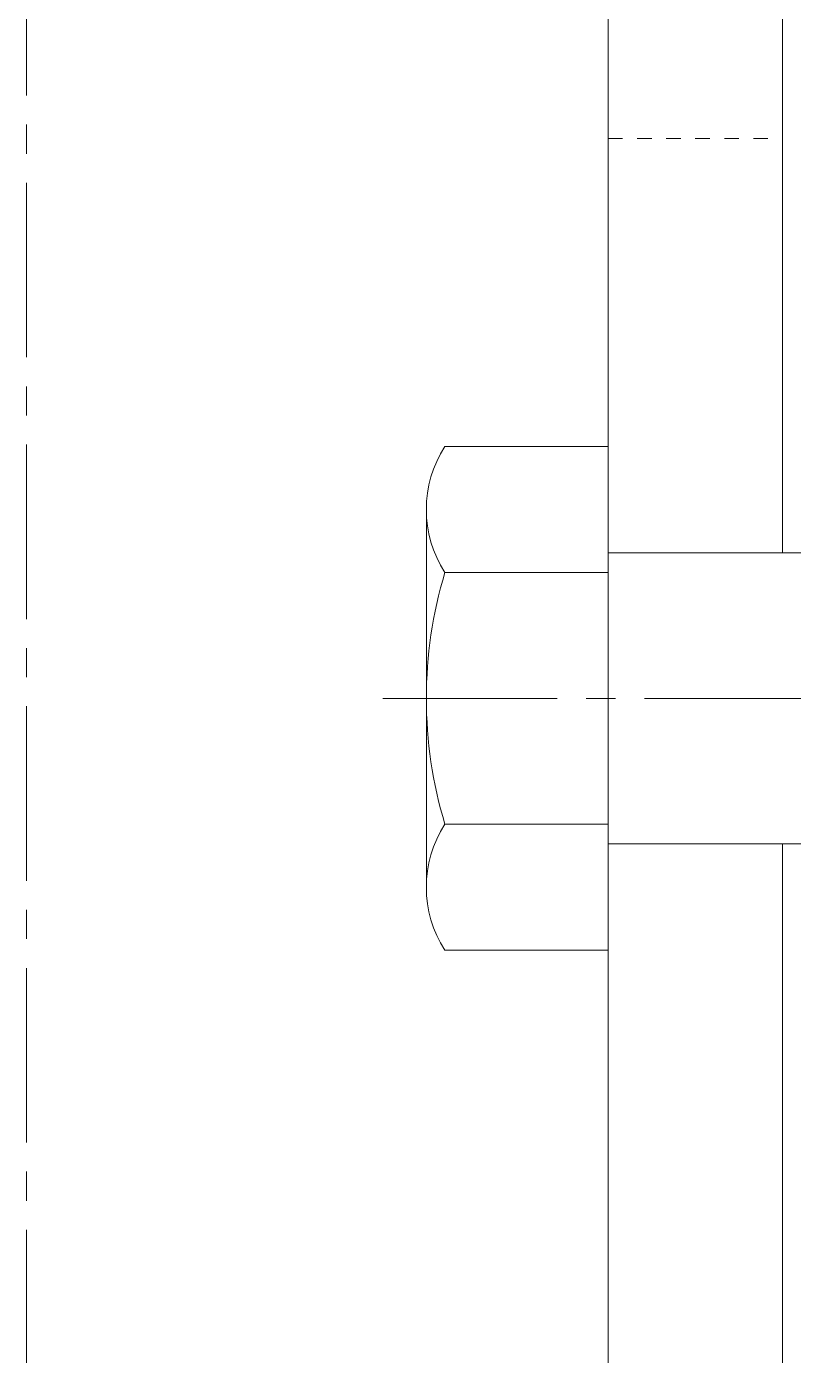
# Model space of a CAD drawing. Header units: millimetres. Extents: x -50460 to 50460, y -35640 to 35640.
# Drawn here: x -35234.7 to -35182, y 22066.8 to 22158.1 of the extents above; entities that cross this region are included whole.
import ezdxf

# ---------------------------------------------------------------- set-up
doc = ezdxf.new("R2010")
doc.units = ezdxf.units.MM
doc.set_wipeout_variables(frame=1)
doc.linetypes.add('点画线', pattern=[18, 12, -2, 2, -2])
doc.linetypes.add('虚线', pattern=[2, 1, -1])
for name, color, linetype, lineweight in [('EB0', 7, 'Continuous', 15), ('中心线层', 1, '点画线', 18), ('尺寸线层', 4, 'Continuous', 18), ('粗实线层', 7, 'Continuous', 15), ('粗实线层_1', 7, 'Continuous', 15), ('虚线层', 100, '虚线', 18)]:
    doc.layers.add(name, color=color, linetype=linetype, lineweight=lineweight)

# ---------------------------------------------------------------- blocks, each defined once
blk = doc.blocks.new('*X864')
at = {"layer": '粗实线层'}
for p, q in [((0, 187), (0, 177)), ((12, 177), (12, 187)), ((0, 177), (0, 10)), ((12, 10), (12, 177))]:
    blk.add_line(p, q, dxfattribs=at)
at = {"layer": '虚线层'}
blk.add_line((0, 177), (12, 177), dxfattribs=at)
blk = doc.blocks.new('*X865')
at = {"layer": '粗实线层_1'}
blk.add_line((-297.218, 170.589), (-297.218, -29.411), dxfattribs=at)
blk = doc.blocks.new('*X861')
at = {"layer": '中心线层'}
blk.add_line((1.42, 178), (27.42, 178), dxfattribs=at)
at = {"layer": '粗实线层_1'}
for name, p in [('*X865', (306.218, 62.411)), ('*X864', (9, 39.5))]:
    blk.add_blockref(name, p, dxfattribs=at)
blk = doc.blocks.new('*X874')
at = {"layer": 'EB0'}
for p, q in [((-11.223, 17.321), (0, 17.321)), ((0, 17.321), (0, -17.321)), ((-12.5, 12.99), (-12.5, -12.99)), ((0, 10), (0, -10)), ((0, 10), (138.5, 10)), ((-11.223, 8.66), (0, 8.66)), ((-11.223, -8.66), (0, -8.66)), ((0, -10), (138.5, -10)), ((-11.223, -17.321), (0, -17.321))]:
    blk.add_line(p, q, dxfattribs=at)
for centre, radius, start, end in [((-4.521, 12.99), 7.979, 147.13277, 212.86723), ((17.5, 0), 30, 163.22135, 196.77865), ((-4.521, -12.99), 7.979, 147.13277, 212.86723)]:
    blk.add_arc(centre, radius, start, end, dxfattribs=at)
at = {"layer": '中心线层', "linetype": '点画线', "lineweight": 18}
blk.add_line((-15.5, 0), (143, 0), dxfattribs=at)
blk = doc.blocks.new('*X859')
at = {"layer": '粗实线层_1'}
blk.add_blockref('*X861', (-194, -241), dxfattribs=at)
blk.add_wipeout([(-45, -63), (-45, -71.5), (-45, -71.5), (-46.5, -73), (-46.5, -73), (-91, -73), (-91, -73), (-103.5, -73), (-103.5, -73), (-185, -73), (-185, -73), (-185, -80.321), (-185, -80.321), (-196.223, -80.321), (-197.5, -75.99), (-197.499, -76.143), (-197.494, -76.295), (-197.487, -76.448), (-197.477, -76.6), (-197.464, -76.752), (-197.448, -76.904), (-197.429, -77.055), (-197.407, -77.206), (-197.382, -77.357), (-197.355, -77.507), (-197.324, -77.656), (-197.291, -77.805), (-197.255, -77.953), (-197.216, -78.101), (-197.174, -78.248), (-197.129, -78.394), (-197.082, -78.539), (-197.032, -78.683), (-196.979, -78.826), (-196.924, -78.968), (-196.865, -79.109), (-196.804, -79.249), (-196.741, -79.387), (-196.674, -79.525), (-196.606, -79.661), (-196.534, -79.796), (-196.46, -79.929), (-196.383, -80.061), (-196.304, -80.192), (-196.223, -80.321), (-197.5, -75.99), (-197.5, -63), (-197.5, -63), (-197.5, -50.01), (-196.223, -45.679), (-196.304, -45.808), (-196.383, -45.939), (-196.46, -46.071), (-196.534, -46.204), (-196.606, -46.339), (-196.674, -46.475), (-196.741, -46.613), (-196.804, -46.751), (-196.865, -46.891), (-196.924, -47.032), (-196.979, -47.174), (-197.032, -47.317), (-197.082, -47.461), (-197.129, -47.606), (-197.174, -47.752), (-197.216, -47.899), (-197.255, -48.047), (-197.291, -48.195), (-197.324, -48.344), (-197.355, -48.493), (-197.382, -48.643), (-197.407, -48.794), (-197.429, -48.945), (-197.448, -49.096), (-197.464, -49.248), (-197.477, -49.4), (-197.487, -49.552), (-197.494, -49.705), (-197.499, -49.857), (-197.5, -50.01), (-196.223, -45.679), (-185, -45.679), (-185, -45.679), (-185, -53), (-185, -53), (-103.5, -53), (-103.5, -53), (-91, -53), (-91, -53), (-46.5, -53), (-46.5, -53), (-45, -54.5), (-45, -54.5)]).dxf.layer = '粗实线层_1'
blk.add_blockref('*X874', (-185, -63), dxfattribs=at)
blk = doc.blocks.new('*X856')
at = {"layer": 'EB0'}
blk.add_blockref('*X859', (-790, 578.216), dxfattribs=at)
blk = doc.blocks.new('*X805')
at = {"layer": '尺寸线层'}
blk.add_blockref('*X856', (-1515, 819.783), dxfattribs=at)
at = {"layer": '中心线层'}
blk.add_line((-2530, 404.457), (-2530, 6480.5), dxfattribs=at)

msp = doc.modelspace()

# ---------------------------------------------------------------- block references
at = {"layer": '尺寸线层'}
msp.add_blockref('*X805', (-32704.742, 20776.945), dxfattribs=at)

doc.saveas('drawing.dxf')
